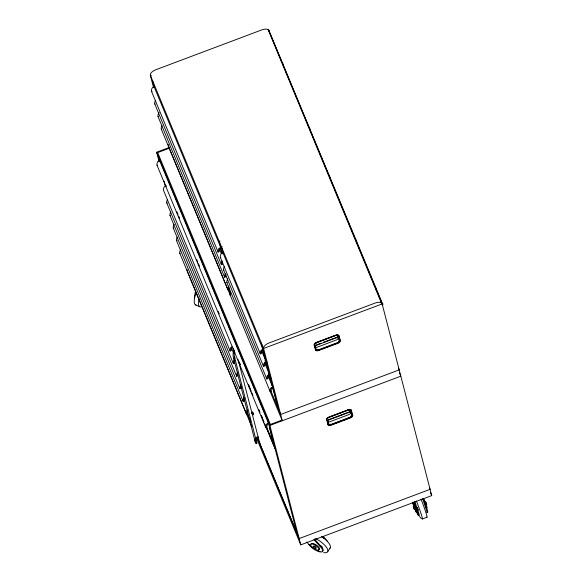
<?xml version="1.0" encoding="UTF-8"?>
<svg xmlns="http://www.w3.org/2000/svg" width="582" height="582" viewBox="0 0 582 582"><rect width="100%" height="100%" fill="white"/><g stroke="black" fill="none" stroke-linecap="round" stroke-linejoin="round"><path stroke-width="0.87" d="M256.313 437.591L300.77 544.861L431.713 495.617L382.127 303.884L382.905 303.593L382.156 303.928A6.635 3.223 -22.5 0 0 375.114 303.069L268.971 342.994A6.635 3.223 -22.5 0 0 263.588 348.465L282.277 420.764L169.035 147.559L168.227 144.416M426.424 508.61L426.337 507.948M195.698 290.345L194.679 295.54A8.497 2.808 -65.9 0 0 194.432 298.159M327.666 551.721L330.249 547.844M268.913 30.562L269.633 30.344L269.219 30.766M268.44 29.449L268.098 29.653L381.341 302.858L382.439 303.549L268.44 29.449L381.683 302.647M350.822 411.299L352.008 415.781A2.488 1.208 -22.5 0 1 350.269 417.549L331.071 424.773A2.488 1.208 -22.5 0 1 328.808 424.511L327.579 420.044L328.67 424.176A2.488 1.208 -22.5 0 0 330.932 424.438L350.131 417.214A2.488 1.208 -22.5 0 0 351.87 415.446L350.822 411.299L328.408 419.731M150.614 75.936L151.393 75.645M154.456 86.805L153.088 87.322A1.135 0.553 -22.5 0 0 152.266 87.897A14.746 7.166 -22.5 0 0 151.516 91.367L218.126 252.071L219.29 251.635A11.495 5.58 -22.5 0 1 219.858 248.63A1.033 0.502 -22.5 0 1 220.593 248.121L221.647 247.728M159.133 161.869L156.638 152.222L169.391 147.428M169.529 148.148L157.693 152.6L270.383 424.46L282.219 420.008M159.635 157.286L158.857 157.577L159.672 160.719L268.477 423.209M159.941 160.617L158.573 161.134A1.135 0.553 -22.5 0 0 157.751 161.709A14.746 7.166 -22.5 0 0 157.002 165.179L265.799 427.661L266.963 427.224A11.495 5.58 -22.5 0 1 267.531 424.227A1.033 0.502 -22.5 0 1 268.273 423.718L269.328 423.318M166.445 185.767L165.077 186.284A1.135 0.553 -22.5 0 0 164.255 186.858A14.746 7.166 -22.5 0 0 163.506 190.321L230.116 351.026L231.28 350.59A11.495 5.58 -22.5 0 1 231.847 347.585A1.033 0.502 -22.5 0 1 232.582 347.083M219.952 241.035L219.174 241.334L222.389 253.767M222.171 246.397L221.393 246.688L223.022 252.974L262.991 349.396M221.073 247.517L219.698 248.027A1.135 0.553 -22.5 0 0 218.876 248.609A14.746 7.166 -22.5 0 0 218.126 252.071M223.292 252.872L221.924 253.388A1.135 0.553 -22.5 0 0 221.095 253.963A14.746 7.166 -22.5 0 0 220.345 257.426L260.314 353.849L261.478 353.412A11.495 5.58 -22.5 0 1 262.046 350.408A1.033 0.502 -22.5 0 1 262.78 349.906M382.156 303.928L263.588 348.465L150.338 75.267A6.635 3.223 -22.5 0 1 155.729 69.789L261.871 29.871A6.635 3.223 -22.5 0 1 268.462 29.944M263.26 349.295L261.893 349.811A1.135 0.553 -22.5 0 0 261.063 350.386A14.746 7.166 -22.5 0 0 260.314 353.849M382.432 305.063L382.818 304.917L382.563 303.935M316.87 342.434L334.599 335.77M316.935 342.631L335.545 335.588A3.317 1.608 -22.5 0 1 339.051 335.989L340.266 340.71A3.317 1.608 -22.5 0 1 337.575 343.445L318.98 350.437A3.317 1.608 -22.5 0 1 315.473 350.029L314.12 344.981A3.317 1.608 -22.5 0 1 316.812 342.245L335.407 335.254A3.317 1.608 -22.5 0 1 338.913 335.654L340.128 340.375A3.317 1.608 -22.5 0 1 340.128 340.819M266.512 361.866L265.145 362.382A1.135 0.553 -22.5 0 0 264.315 362.957A14.746 7.166 -22.5 0 0 263.566 366.427L264.73 365.991A11.495 5.58 -22.5 0 1 265.297 362.986A1.033 0.502 -22.5 0 1 266.032 362.477L267.087 362.077M315.91 345.104L320.893 343.235M323.381 342.296L338.324 336.68L339.51 341.161A2.488 1.208 -22.5 0 1 337.771 342.929L318.572 350.146A2.488 1.208 -22.5 0 1 316.31 349.884L315.08 345.417M315.218 345.752L338.462 337.014M269.764 374.444L268.389 374.954A1.135 0.553 -22.5 0 0 267.567 375.536A14.746 7.166 -22.5 0 0 266.818 378.998L267.982 378.562A11.495 5.58 -22.5 0 1 268.549 375.557A1.033 0.502 -22.5 0 1 269.284 375.048M273.016 387.015L271.641 387.532A1.135 0.553 -22.5 0 0 270.819 388.107A14.746 7.166 -22.5 0 0 270.07 391.57L271.234 391.133A11.495 5.58 -22.5 0 1 271.801 388.129A1.033 0.502 -22.5 0 1 272.536 387.619M268.44 419.775L267.662 420.066L296.929 533.221M268.746 423.107L267.378 423.623A1.135 0.553 -22.5 0 0 266.549 424.198A14.746 7.166 -22.5 0 0 265.799 427.661M300.77 544.861L269.881 425.42L400.823 376.176L399.434 372.822M329.368 417.061L347.941 410.077A2.917 1.419 -22.5 0 1 350.837 410.114M327.717 420.379L350.961 411.634M333.879 423.776L340.637 421.23M343.176 420.277L349.935 417.731A3.317 1.608 -22.5 0 0 350.335 417.57M275.752 448.06L274.98 448.358L265.945 426.555M422.357 518.999L427.006 517.253M152.171 91.439L151.516 91.367M177.168 240.686L176.506 240.613A14.746 7.166 -22.5 0 1 177.255 237.15M230.756 295.22L230.101 295.147A14.746 7.166 -22.5 0 1 230.676 292.019M158.522 116.633L158.013 116.509A14.746 7.166 -22.5 0 1 158.762 113.046A1.135 0.553 -22.5 0 1 159.177 112.675M157.504 165.303L157.002 165.179M167.26 203.016L166.758 202.892A14.746 7.166 -22.5 0 1 167.507 199.43M173.763 228.166L173.254 228.042A14.746 7.166 -22.5 0 1 174.003 224.572A1.135 0.553 -22.5 0 1 174.207 224.354M220.854 257.55L220.345 257.426M155.118 104.083L154.761 103.938A14.746 7.166 -22.5 0 1 155.51 100.475A1.135 0.553 -22.5 0 1 155.656 100.308M180.114 253.33L179.758 253.185A14.746 7.166 -22.5 0 1 180.507 249.722A1.135 0.553 -22.5 0 1 180.711 249.503M227.206 282.721L226.849 282.576A14.746 7.166 -22.5 0 1 227.598 279.105A1.135 0.553 -22.5 0 1 227.868 278.836M161.49 129.226L161.265 129.08A14.746 7.166 -22.5 0 1 162.014 125.617M170.228 215.609L170.002 215.471A14.746 7.166 -22.5 0 1 170.752 212.001M223.823 270.143L223.597 269.997A14.746 7.166 -22.5 0 1 224.346 266.534M195.356 304.786L199.641 306.707M161.265 129.08L227.882 289.792L229.046 289.349A11.495 5.58 -22.5 0 1 229.039 287.792M170.002 215.471L236.619 376.176L237.783 375.739A11.495 5.58 -22.5 0 1 237.849 373.891M419.469 516.481L421.012 518.293M323.148 536.342L326.08 539.594A8.497 2.983 33.6 0 1 327.601 541.704M322.719 536.99L323.89 538.292M314.309 538.91L321.351 546.709A8.497 2.983 33.6 0 1 322.188 551.292M313.88 539.558L320.922 547.349A8.497 2.983 33.6 0 1 320.078 551.94A8.497 2.983 33.6 0 1 309.624 545.472L306.845 542.002M252.028 412.769L252.195 413.387M252.675 414.566L252.217 413.133M415.883 508.894L415.242 506.835M154.761 103.938L221.378 264.643L222.542 264.206A11.495 5.58 -22.5 0 1 222.608 262.366M158.013 116.509L224.63 277.214L225.794 276.777A11.495 5.58 -22.5 0 1 226.071 274.362M227.882 289.792L227.918 289.858A14.746 7.166 -22.5 0 1 228.631 286.322A1.135 0.553 -22.5 0 1 228.901 286.053M166.758 202.892L233.367 363.605L234.531 363.248A11.495 5.58 -22.5 0 1 234.808 360.745M236.619 376.176L236.656 376.241A14.746 7.166 -22.5 0 1 237.369 372.706A1.135 0.553 -22.5 0 1 237.783 372.335M173.254 228.042L239.871 388.747L241.035 388.31A11.495 5.58 -22.5 0 1 241.195 386.179M176.506 240.613L243.123 401.318L244.287 400.882A11.495 5.58 -22.5 0 1 244.353 399.041M179.758 253.185L246.375 413.889L247.539 413.453A11.495 5.58 -22.5 0 1 247.605 411.612M426.824 507.737C428.316 509.927 423.449 497.123 423.791 499.669M252.224 412.944L251.941 412.58L252.071 412.98M252.37 413.547L252.057 412.813L252.333 413.184M416.574 511.163C419.062 516.249 412.689 498.825 413.802 503.772M418.058 510.232L417.432 508.828M252.101 413.089L252.239 413.22M252.646 414.275L252.763 414.348M252.726 414.748L252.755 414.704M415.097 506.486L414.813 505.911L414.944 506.529M253.417 414.369C254.778 417.01 250.966 407.756 253.301 414.086M252.624 414.217L252.493 413.889M252.661 414.61L252.399 413.926M426.359 503.99C428.185 507.962 424.074 497.574 426.206 503.597M415.657 508.413L415.206 507.271M414.733 508.362C416.552 512.306 412.471 502.004 414.58 507.97M282.43 62.725L283.47 65.235M309.173 127.254L310.221 129.764M328.976 175.022L330.016 177.532M355.726 239.551L356.766 242.061M375.521 287.319L376.569 289.829M382.127 303.237L382.818 304.917M398.503 368.217L399.201 369.89L280.655 414.471L270.899 390.929M429.392 487.651L430.083 489.331L299.148 538.576L256.96 436.798M430.324 492.263L431.713 495.617M414.988 509.548L416.377 512.356L412.827 503.124L413.649 505.984M351.965 414.464L352.241 415.133A2.917 1.419 -22.5 0 1 352.241 415.526M220.804 247.619L154.186 86.907L152.564 80.622M220.243 247.881L222.273 253.716M262.438 349.68L265.967 361.298M219.254 248.616L221.342 253.65M261.471 350.459L266.243 361.968M264.999 360.585L267.073 365.583L269.219 373.87M264.723 363.03L269.495 374.546M268.942 374.823L272.463 386.448M267.975 375.601L272.747 387.117M223.597 269.997L263.566 366.427M272.194 387.394L273.576 390.733L278.16 408.448M226.849 282.576L266.818 378.998M228.319 288.214L230.632 293.794M156.638 152.222L269.881 425.42M266.869 427.603L274.166 445.208M176.935 211.812L177.976 214.329M178.667 216.002L179.707 218.512M196.709 259.521L197.749 262.038M198.44 263.711L199.481 266.221M218.221 311.421L219.261 313.931M239.18 361.989L240.221 364.507M249.089 385.888L250.122 388.39M258.99 409.786L260.038 412.303M261.864 416.705L262.897 419.207M239.173 362.128L240.213 364.623M248.499 384.615L249.532 387.117M250.224 388.783L251.257 391.279M251.948 392.945L252.988 395.44M261.274 415.432L262.307 417.934M262.999 419.6L264.032 422.096M264.723 423.761L275.082 448.751M231.243 347.57L233.68 353.441M296.827 532.828L259.885 443.71L238.14 359.625M247.103 413.024L250.638 421.543M187.877 272.5L251.795 426.701M316.106 349.389L316.172 349.549A2.488 1.208 -22.5 0 0 318.434 349.811L337.633 342.594A2.488 1.208 -22.5 0 0 339.371 340.826L338.324 336.68M327.499 421.339L327.557 421.499A2.488 1.208 -22.5 0 0 327.659 421.623M424.496 502.666L424.962 503.874M252.457 413.729L252.493 413.911M252.399 413.984L252.217 413.504M425.624 503.837L424.925 502.448M252.537 413.693L252.69 414.086M417.425 507.511L417.665 508.166M417.178 507.257L417.483 508.21M423.536 498.818L426.591 507.802A8.497 0.509 69.4 0 1 427.501 511.956M422.481 498.294L425.813 508.093A8.497 0.509 69.4 0 1 426.89 512.495M414.733 501.211L418.065 511.011A8.497 0.509 69.4 0 1 418.975 515.157M414.238 502.317L417.294 511.302A8.497 0.509 69.4 0 1 418.48 515.79A8.497 0.509 69.4 0 1 416.254 511.142M425.762 504.23L426.039 505.198M252.668 414.049L252.792 414.413M412.907 501.931L413.46 503.605M417.869 508.777L418.203 509.817M425.798 506.209L426.111 507.191M337.836 336.411L338.266 338.149A2.488 1.208 -22.5 0 1 336.527 339.91L317.321 347.134A2.488 1.208 -22.5 0 1 315.16 347.003M351.834 413.569L352.241 415.133M350.335 411.03L350.764 412.769A2.488 1.208 -22.5 0 1 349.025 414.537L329.819 421.761A2.488 1.208 -22.5 0 1 327.964 421.819M314.913 346.414L315.72 349.542A2.917 1.419 -22.5 0 0 316.07 349.993M327.208 420.248L328.219 424.169L327.942 423.5A2.917 1.419 -22.5 0 0 328.124 423.82M261.362 343.111L278.436 409.117M269.306 426.824L273.889 444.539M233.244 348.327L234.371 352.699M233.622 350.189L234.262 352.677M234.488 356.904L256.888 443.164L256.48 443.746L255.694 443.462A14.746 12.862 -14.5 0 1 255.04 438.981M233.44 357.632L255.389 442.502M150.338 75.267L153.524 87.591M164.124 181.169L165.484 186.429M186.917 269.306L187.528 271.663M327.077 418.858A2.917 1.419 -22.5 0 1 327.346 418.414M327.55 418.189A2.917 1.419 -22.5 0 1 328.059 417.76M328.357 417.556A2.917 1.419 -22.5 0 1 329.019 417.207M351.892 416.188A2.917 1.419 -22.5 0 1 351.695 416.414M350.888 417.047A2.917 1.419 -22.5 0 1 350.568 417.229M351.775 415.293A2.917 1.419 -22.5 0 1 351.179 415.963M350.91 416.174A2.917 1.419 -22.5 0 1 350.611 416.377M331.303 424.525A2.917 1.419 -22.5 0 1 330.94 424.649M329.274 424.845A2.917 1.419 -22.5 0 1 328.997 424.795M328.765 424.722A2.917 1.419 -22.5 0 1 328.561 424.62M330.307 424.074A2.917 1.419 -22.5 0 1 329.958 424.14M315.59 538.51A13.27 4.656 33.6 0 1 327.113 548.302A13.27 4.656 33.6 0 1 323.585 552.631M320.115 551.605A13.27 4.656 33.6 0 1 318.187 550.761M310.039 545.319A13.27 4.656 33.6 0 1 309.006 544.352M321.453 536.539A13.27 4.656 33.6 0 1 329.681 548.433M321.562 545.945A6.635 2.328 33.6 0 1 322.173 547.189M319.918 545.8A4.139 1.448 33.6 0 1 320.064 546.163M311.014 544.083A4.976 1.746 33.6 0 1 316.855 545.392A4.976 1.746 33.6 0 1 318.318 549.524M313.633 546.745A1.659 0.582 33.6 0 1 314.004 546.047A1.659 0.582 33.6 0 1 315.91 547.196A1.659 0.582 33.6 0 1 315.866 548.099M416.334 500.92A13.27 0.793 69.4 0 1 421.404 514.772A13.27 0.793 69.4 0 1 421.804 518.278M420.982 499.174A13.27 0.793 69.4 0 1 425.784 512.175A13.27 0.793 69.4 0 1 426.795 517.078M196.098 305.004A13.27 4.387 -65.9 0 1 196.272 292.579M201.27 306.772A13.27 4.387 -65.9 0 1 199.175 298.69M352.627 414.995A3.317 1.608 -22.5 0 1 352.416 415.941M352.008 416.45A3.317 1.608 -22.5 0 1 351.739 416.697M351.433 416.938A3.317 1.608 -22.5 0 1 350.72 417.381M348.916 410.026A2.488 1.208 -22.5 0 1 349.964 410.034M331.34 424.729A3.317 1.608 -22.5 0 1 330.932 424.867M328.452 424.947A3.317 1.608 -22.5 0 1 327.833 424.322M351.55 410.616A3.317 1.608 -22.5 0 0 348.043 410.208L329.448 417.207A3.317 1.608 -22.5 0 0 326.757 419.942M328.815 417.527A2.488 1.208 -22.5 0 1 329.106 417.389M234.975 352.714A1.033 0.902 -14.5 0 0 234.335 353.369A11.495 10.025 -14.5 0 0 234.91 358.163L234.531 358.883L233.746 358.599A14.746 12.862 -14.5 0 1 233.193 353.092A1.135 0.989 -14.5 0 1 233.913 352.343M256.851 443.026A11.495 10.025 -14.5 0 1 256.284 438.231A1.033 0.902 -14.5 0 1 256.924 437.577L257.979 437.177A0.858 0.749 -14.5 0 1 258.728 437.213M259.987 444.102A2.43 2.124 -14.5 0 1 259.863 443.142M243.123 401.318A14.746 7.166 -22.5 0 1 243.873 397.855A1.135 0.553 -22.5 0 1 244.142 397.586M247.612 410.012A1.135 0.553 -22.5 0 0 247.124 410.426A14.746 7.166 -22.5 0 0 246.375 413.889M239.871 388.747A14.746 7.166 -22.5 0 1 240.621 385.284A1.135 0.553 -22.5 0 1 240.89 385.008M233.367 363.605A14.746 7.166 -22.5 0 1 234.117 360.134A1.135 0.553 -22.5 0 1 234.262 359.974M231.687 346.988A1.135 0.553 -22.5 0 0 230.865 347.563A14.746 7.166 -22.5 0 0 230.116 351.026M233.899 350.859A2.43 1.179 -22.5 0 1 234.117 350.073M165.674 186.509A1.033 0.502 -22.5 0 1 165.972 186.371M269.582 427.494A2.43 1.179 -22.5 0 1 269.742 426.802M158.973 161.498A1.033 0.502 -22.5 0 1 159.468 161.229M339.917 341.314A3.317 1.608 -22.5 0 1 338.935 342.318M338.593 342.543A3.317 1.608 -22.5 0 1 337.836 342.943M335.814 335.538A2.488 1.208 -22.5 0 1 336.709 335.363M314.957 344.173A2.488 1.208 -22.5 0 1 315.189 343.795M315.357 343.598A2.488 1.208 -22.5 0 1 315.793 343.235M316.048 343.06A2.488 1.208 -22.5 0 1 316.324 342.907M318.841 350.102A3.317 1.608 -22.5 0 1 318.027 350.349M316.222 350.415A3.317 1.608 -22.5 0 1 315.335 349.695M314.258 345.315A3.317 1.608 -22.5 0 1 316.95 342.58M268.724 30.293A6.635 3.223 -22.5 0 1 268.884 30.679M339.743 340.514A2.917 1.419 -22.5 0 1 339.764 340.703M339.553 341.336A2.917 1.419 -22.5 0 1 339.393 341.561M338.688 342.223A2.917 1.419 -22.5 0 1 337.727 342.769M335.443 335.45A2.917 1.419 -22.5 0 1 336.854 335.123M337.174 335.116A2.917 1.419 -22.5 0 1 337.473 335.13M337.742 335.181A2.917 1.419 -22.5 0 1 338.338 335.487M338.455 335.639A2.917 1.419 -22.5 0 1 338.528 335.807M317.074 350.24A2.917 1.419 -22.5 0 1 316.775 350.219M316.506 350.175A2.917 1.419 -22.5 0 1 316.266 350.095M314.506 344.842A2.903 1.411 -22.5 0 1 316.179 342.747M338.68 341.336A2.917 1.419 -22.5 0 1 338.411 341.547M317.459 349.52A2.917 1.419 -22.5 0 1 317.117 349.556M338.418 338.106A2.917 1.419 -22.5 0 1 338.149 338.549M273.853 391.402A2.43 1.179 -22.5 0 1 273.955 390.798M270.601 378.831A2.43 1.179 -22.5 0 1 270.892 377.944M267.349 366.253A2.43 1.179 -22.5 0 1 267.407 365.751M264.097 353.681A2.43 1.179 -22.5 0 1 264.257 352.99M224.63 277.214A14.746 7.166 -22.5 0 1 225.38 273.751A1.135 0.553 -22.5 0 1 225.525 273.584M221.378 264.643A14.746 7.166 -22.5 0 1 222.128 261.18A1.135 0.553 -22.5 0 1 222.273 261.012M221.909 251.904A2.43 1.179 -22.5 0 1 222.011 251.3M153.612 87.598A1.033 0.502 -22.5 0 1 153.983 87.416M347.905 409.873L329.31 416.872A3.317 1.608 -22.5 0 0 326.618 419.607L327.972 424.656A3.317 1.608 -22.5 0 0 331.478 425.064L350.073 418.065A3.317 1.608 -22.5 0 0 352.765 415.33L351.412 410.281A3.317 1.608 -22.5 0 0 347.905 409.873M413.264 506.493L414.42 509.57L413.264 506.493M313.429 547.655A1.659 0.582 33.6 0 0 315.786 548.63A1.659 0.582 33.6 0 0 314.011 546.833A1.659 0.582 33.6 0 0 313.429 547.655M311.865 546.876A4.976 1.746 33.6 0 0 318.965 549.845A4.976 1.746 33.6 0 0 313.691 544.461A4.976 1.746 33.6 0 0 311.865 546.876"/></g></svg>
